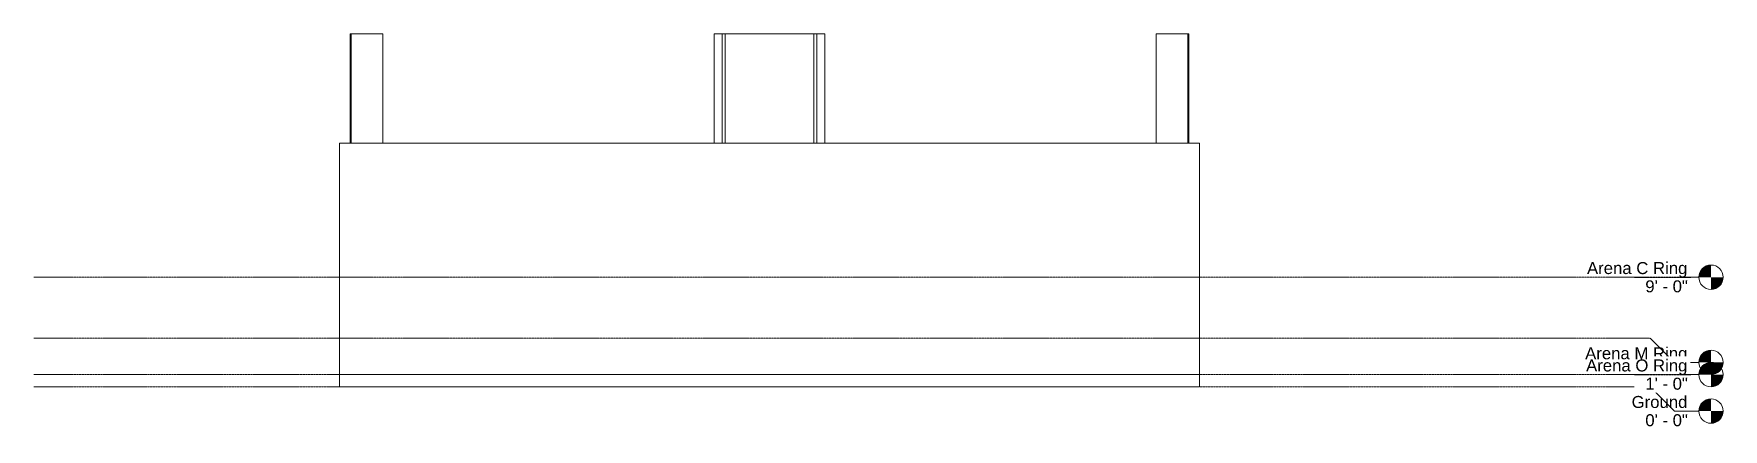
# Model space of a CAD drawing. Header units: inches. Extents: x -755 to 910, y -42 to 348.
import ezdxf

# ---------------------------------------------------------------- set-up
doc = ezdxf.new("R2010")
doc.units = ezdxf.units.IN
doc.header["$MEASUREMENT"] = 0
doc.linetypes.add('Grid Line 1_2_', pattern=[0.875, 0.5, -0.125, 0.125, -0.125])
for name, color, linetype, lineweight in [('A-FLOR-LEVL', 6, 'Continuous', 9), ('A-FLOR-OTLN', 6, 'Continuous', 13), ('A-WALL', 2, 'Continuous', 13)]:
    doc.layers.add(name, color=color, linetype=linetype, lineweight=lineweight)

# ---------------------------------------------------------------- blocks, each defined once
blk = doc.blocks.new('Level - Level Head - Circle-50818-East')
at = {"layer": 'A-FLOR-LEVL'}
h = blk.add_hatch(color=256, dxfattribs=at)
edge = h.paths.add_edge_path(flags=0)
edge.add_line((898.1, -24), (886.1, -24))
edge.add_arc((898.1, -24), 12, 90, 180, ccw=False)
edge.add_line((898.1, -12), (898.1, -24))
h = blk.add_hatch(color=256, dxfattribs=at)
edge = h.paths.add_edge_path(flags=0)
edge.add_line((898.1, -36), (898.1, -24))
edge.add_line((898.1, -24), (910.1, -24))
edge.add_arc((898.1, -24), 12, 270, 360, ccw=False)
blk.add_circle((898.1, -24), 12, dxfattribs=at)

msp = doc.modelspace()

# ---------------------------------------------------------------- linework, layer by layer
at = {"layer": 'A-FLOR-OTLN'}
for p, q in [((-454.1, 12), (-454.1, 0)), ((-454.1, 12), (393.9, 12)), ((393.9, 0), (393.9, 12))]:
    msp.add_line(p, q, dxfattribs=at)
at = {"layer": 'A-WALL'}
for p, q in [((-443.5, 240), (-443.5, 348)), ((-411.2, 348), (-443.5, 348)), ((-442.5, 348), (-442.5, 240)), ((-411.2, 348), (-411.2, 240)), ((24.6, 348), (-84.8, 348)), ((-84.8, 240), (-84.8, 348)), ((-76.8, 348), (-76.8, 240)), ((-73.8, 240), (-73.8, 348)), ((13.7, 240), (13.7, 348)), ((16.6, 240), (16.6, 348)), ((24.6, 348), (24.6, 240)), ((351, 240), (351, 348)), ((383.3, 348), (351, 348)), ((382.3, 240), (382.3, 348)), ((383.3, 348), (383.3, 240)), ((-454.1, 240), (393.9, 240)), ((-454.1, 240), (-454.1, 12)), ((393.9, 12), (393.9, 240)), ((393.9, 0), (-454.1, 0))]:
    msp.add_line(p, q, dxfattribs=at)

# ---------------------------------------------------------------- block references
at = {"layer": 'A-FLOR-LEVL'}
for p in [(0, 132), (0, 48), (0, 0)]:
    msp.add_blockref('Level - Level Head - Circle-50818-East', p, dxfattribs=at)

# ---------------------------------------------------------------- texts
at = {"layer": 'A-FLOR-LEVL', "char_height": 11.802, "attachment_point": 3, "line_spacing_factor": 0.938532, "bg_fill": 3, "box_fill_scale": 1.25, "bg_fill_color": 0, "bg_fill_transparency": 0}
for s, insert, width in [('\\fArial|b0|i0|c0|p34|;Arena C Ring', (874.8, 122.9), 117.792), ('\\fArial|b0|i0|c0|p34|;Arena M Ring', (874.8, 38.9), 119.952), ('\\fArial|b0|i0|c0|p34|;Ground', (874.8, -9.1), 65.52)]:
    msp.add_mtext(s, dxfattribs=dict(at, insert=insert, width=width))

# ---------------------------------------------------------------- next in the draw order: linework, layer by layer
at = {"layer": 'A-FLOR-LEVL', "linetype": 'Grid Line 1_2_'}
for p, q in [((-755.4, 48), (838.1, 48)), ((-755.4, 0), (838.1, 0))]:
    msp.add_line(p, q, dxfattribs=at)

# ---------------------------------------------------------------- next in the draw order: texts
at = {"layer": 'A-FLOR-LEVL', "char_height": 11.802, "width": 49.968, "attachment_point": 3, "line_spacing_factor": 0.938532, "bg_fill": 3, "box_fill_scale": 1.25, "bg_fill_color": 0, "bg_fill_transparency": 0}
for s, insert in [('\\fArial|b0|i0|c0|p34|;9\' - 0"', (875.3, 104.9)), ('\\fArial|b0|i0|c0|p34|;0\' - 0"', (875.3, -27.1))]:
    msp.add_mtext(s, dxfattribs=dict(at, insert=insert))

# ---------------------------------------------------------------- next in the draw order: linework, layer by layer
at = {"layer": 'A-FLOR-LEVL', "linetype": 'Grid Line 1_2_'}
msp.add_line((-755.4, 108), (886.1, 108), dxfattribs=at)
at = {"layer": 'A-FLOR-LEVL'}
for p, q in [((838.1, 0), (862.1, -24)), ((862.1, -24), (886.1, -24))]:
    msp.add_line(p, q, dxfattribs=at)

# ---------------------------------------------------------------- next in the draw order: texts
at = {"layer": 'A-FLOR-LEVL', "insert": (875.3, 20.9), "char_height": 11.802, "width": 49.968, "attachment_point": 3, "line_spacing_factor": 0.938532, "bg_fill": 3, "box_fill_scale": 1.25, "bg_fill_color": 0, "bg_fill_transparency": 0}
msp.add_mtext('\\fArial|b0|i0|c0|p34|;4\' - 0"', dxfattribs=at)

# ---------------------------------------------------------------- next in the draw order: linework, layer by layer
at = {"layer": 'A-FLOR-LEVL'}
for p, q in [((838.1, 48), (862.1, 24)), ((862.1, 24), (886.1, 24))]:
    msp.add_line(p, q, dxfattribs=at)

# ---------------------------------------------------------------- next in the draw order: block references
msp.add_blockref('Level - Level Head - Circle-50818-East', (0, 36), dxfattribs=at)

# ---------------------------------------------------------------- next in the draw order: texts
at = {"layer": 'A-FLOR-LEVL', "insert": (874.8, 26.9), "char_height": 11.802, "width": 118.944, "attachment_point": 3, "line_spacing_factor": 0.938532, "bg_fill": 3, "box_fill_scale": 1.25, "bg_fill_color": 0, "bg_fill_transparency": 0}
msp.add_mtext('\\fArial|b0|i0|c0|p34|;Arena O Ring', dxfattribs=at)

# ---------------------------------------------------------------- next in the draw order: texts
at = {"layer": 'A-FLOR-LEVL', "insert": (875.3, 8.9), "char_height": 11.802, "width": 49.968, "attachment_point": 3, "line_spacing_factor": 0.938532, "bg_fill": 3, "box_fill_scale": 1.25, "bg_fill_color": 0, "bg_fill_transparency": 0}
msp.add_mtext('\\fArial|b0|i0|c0|p34|;1\' - 0"', dxfattribs=at)

# ---------------------------------------------------------------- next in the draw order: linework, layer by layer
at = {"layer": 'A-FLOR-LEVL', "linetype": 'Grid Line 1_2_'}
msp.add_line((-755.4, 12), (886.1, 12), dxfattribs=at)

doc.saveas('drawing.dxf')
